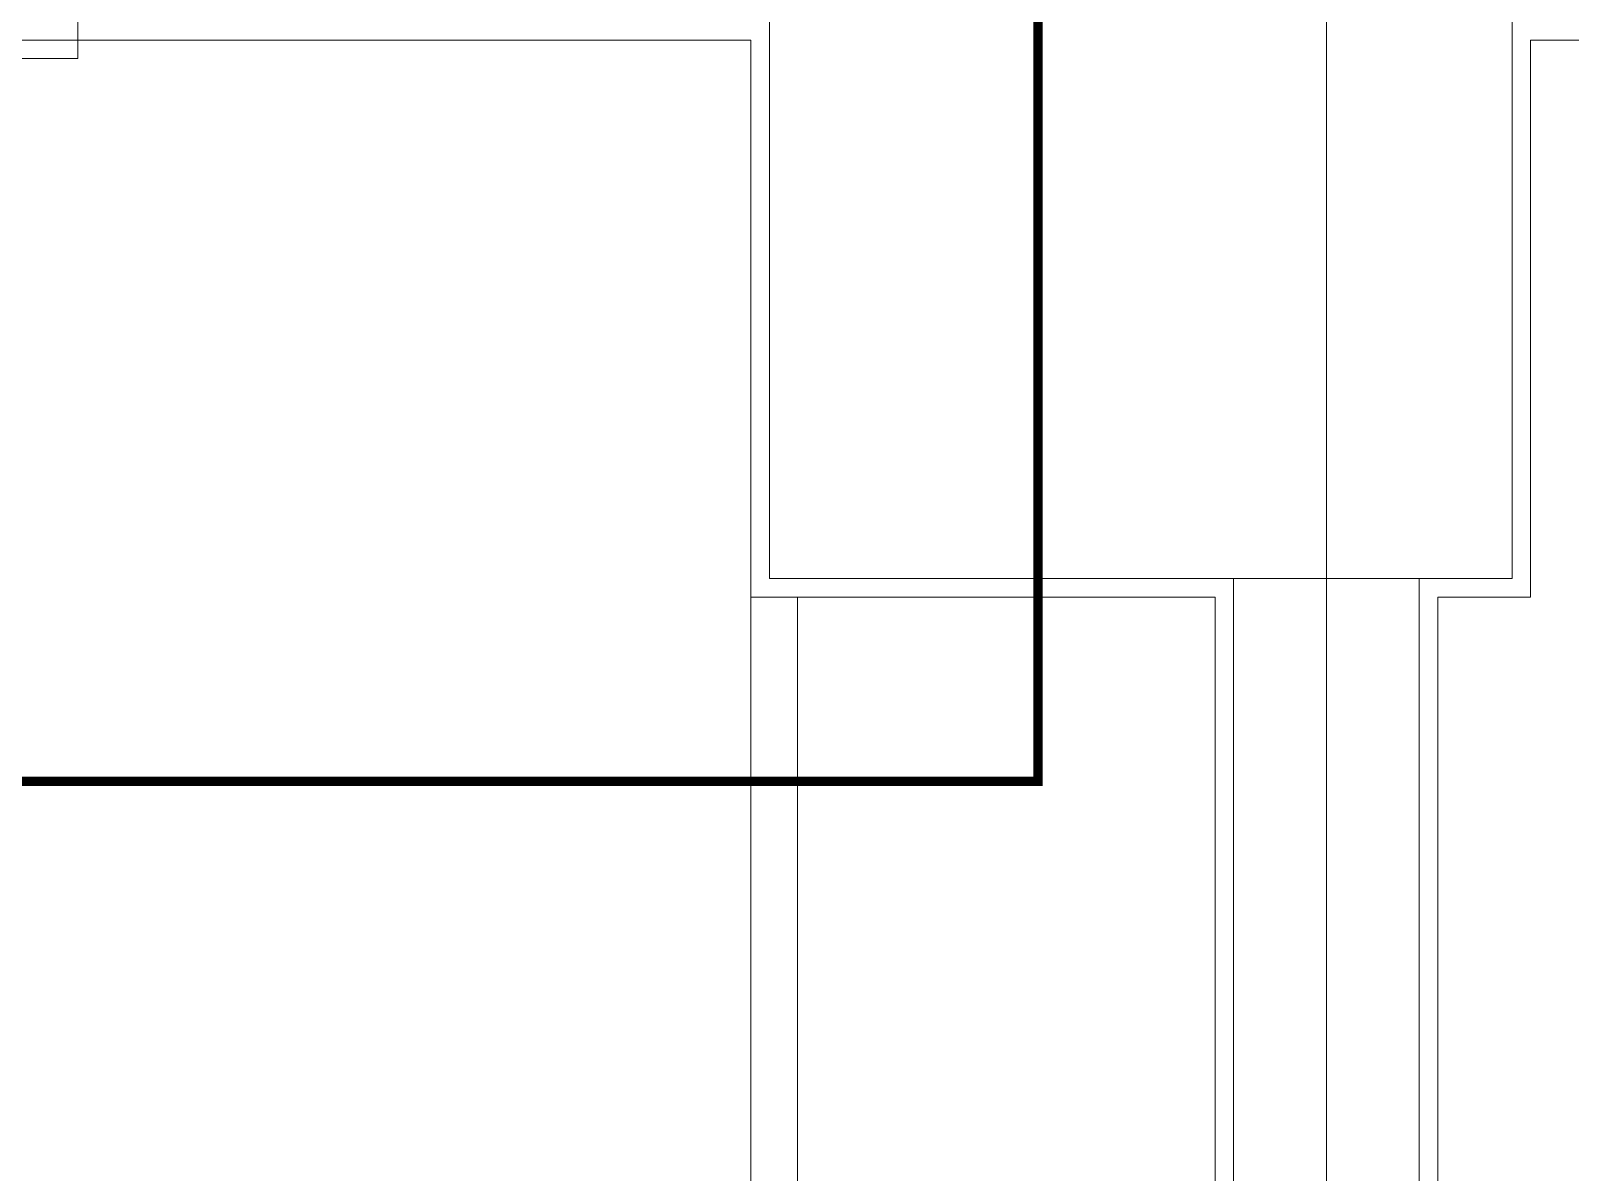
# Model space of a CAD drawing. Extents: x -1299 to 23780, y -3010 to 8106.
# Drawn here: x 21737.9 to 21903.8, y 2681.1 to 2804 of the extents above; entities that cross this region are included whole.
import ezdxf

# ---------------------------------------------------------------- set-up
doc = ezdxf.new("R2010")
doc.units = 0
doc.header["$LTSCALE"] = 25
doc.header["$MEASUREMENT"] = 0
doc.linetypes.add('HIDDEN2', pattern=[4.7625, 3.175, -1.5875])
doc.layers.get('0').update_dxf_attribs({"color": 9, "lineweight": 9})
for name, color, linetype, lineweight in [('00', 9, 'Continuous', 9), ('01', 9, 'Continuous', 9), ('06D', 9, 'Continuous', 9), ('12', 9, 'Continuous', 9), ('14', 9, 'Continuous', 9), ('21', 9, 'Continuous', 9), ('31', 9, 'Continuous', 9), ('35', 9, 'Continuous', 9), ('40B', 9, 'Continuous', 9)]:
    doc.layers.add(name, color=color, linetype=linetype, lineweight=lineweight)

# ---------------------------------------------------------------- blocks, each defined once
blk = doc.blocks.new('p-kolon_80x80')
blk.add_lwpolyline([(-40, -40), (40, -40), (40, 40), (-40, 40)], close=True)
blk = doc.blocks.new('fsdfsfsfsfd')
at = {"layer": '06D', "elevation": 0}
blk.add_lwpolyline([(52591.75, -74474.98), (52589.75, -74474.98), (52589.75, -74595.98), (52591.75, -74595.98)], dxfattribs=at)
blk = doc.blocks.new('ÇATI KATI PLANI')
blk.add_lwpolyline([(21877.5, 2745), (21817.5, 2745)])
at = {"layer": '00'}
blk.add_lwpolyline([(21887.5, 2555), (21867.5, 2555), (21867.5, 2745), (21887.5, 2745)], close=True, dxfattribs=at)
at = {"layer": '14'}
blk.add_lwpolyline([(21743, 2819.3), (21743, 2803), (21745, 2803), (21815.5, 2803), (21815.5, 2743), (21865.5, 2743), (21865.5, 2553), (21889.5, 2553), (21889.5, 2743), (21899.5, 2743), (21899.5, 2803), (22005.5, 2803), (22005.5, 2783), (22024.5, 2783), (22024.5, 2803), (22135.5, 2803), (22135.5, 2783), (22565.5, 2783)], dxfattribs=at)
at = {"layer": '31'}
blk.add_lwpolyline([(21820.5, 2743), (21820.5, 2593), (21865.5, 2593), (21865.5, 2743), (21820.5, 2743)], dxfattribs=at)
at = {"layer": '40B'}
for points in [[(19790, 2617.5), (20097.5, 2617.5), (20105, 2617.5), (20105, 2825), (21877.5, 2825), (21877.5, 2365), (19797.5, 2365), (19790, 2365), (19790, 2617.5)], [(21877.5, 2825), (22015, 2825), (22015, 2365), (21877.5, 2365)]]:
    blk.add_lwpolyline(points, close=True, dxfattribs=at)
at = {"rotation": 90}
blk.add_blockref('fsdfsfsfsfd', (-52852.98, -49788.75), dxfattribs=at)
at = {"layer": '01'}
blk.add_blockref('p-kolon_80x80', (21857.5, 2785), dxfattribs=at)

msp = doc.modelspace()

# ---------------------------------------------------------------- linework, layer by layer
at = {"layer": '12'}
for points in [[(21865.5, 2588), (21815.5, 2588), (21815.5, 2743)], [(21865.5, 2593), (21820.5, 2593), (21820.5, 2743)]]:
    msp.add_lwpolyline(points, dxfattribs=at)
at = {"layer": '21', "linetype": 'HIDDEN2', "ltscale": 0.1, "const_width": 1}
msp.add_lwpolyline([(21106.72, 2881.81), (21846.44, 2881.81), (21846.44, 2723.15), (21106.72, 2723.15)], close=True, dxfattribs=at)
at = {"layer": '35'}
msp.add_lwpolyline([(19799.5, 2371), (21815.5, 2371), (21815.5, 2447), (21889.5, 2447), (21889.5, 2553), (21865.5, 2553), (21865.5, 2743), (21815.5, 2743), (21815.5, 2803), (20189.5, 2803)], dxfattribs=at)
msp.add_lwpolyline([(22024.5, 2492), (22135.5, 2492), (22135.5, 2517), (22167.5, 2517), (22167.5, 2665), (22139.5, 2665), (22139.5, 2783), (22135.5, 2783), (22135.5, 2803), (22024.5, 2803), (22024.5, 2783), (22005.5, 2783), (22005.5, 2803), (21899.5, 2803), (21899.5, 2743), (21889.5, 2743), (21889.5, 2670), (22005.5, 2670), (22005.5, 2677), (22024.5, 2677)], close=True, dxfattribs=at)

# ---------------------------------------------------------------- block references
msp.add_blockref('ÇATI KATI PLANI', (0, 0))

doc.saveas('drawing.dxf')
